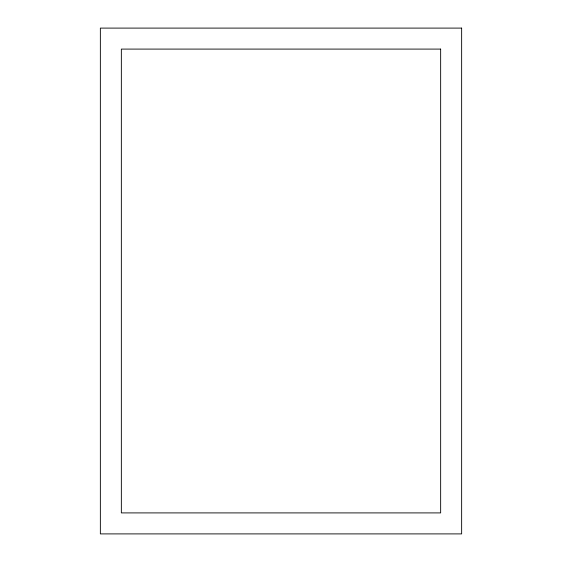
<?xml version="1.0" encoding="UTF-8"?>
<svg xmlns="http://www.w3.org/2000/svg" width="562" height="562" viewBox="0 0 562 562"><rect width="100%" height="100%" fill="white"/><g stroke="black" fill="none" stroke-linecap="round" stroke-linejoin="round"><path stroke-width="0.84" d="M461.641 28.1L100.359 28.1L100.359 533.9L461.641 533.9L461.641 28.1M440.65 49.091L121.35 49.091L121.35 512.909L440.65 512.909L440.65 49.091"/></g></svg>
